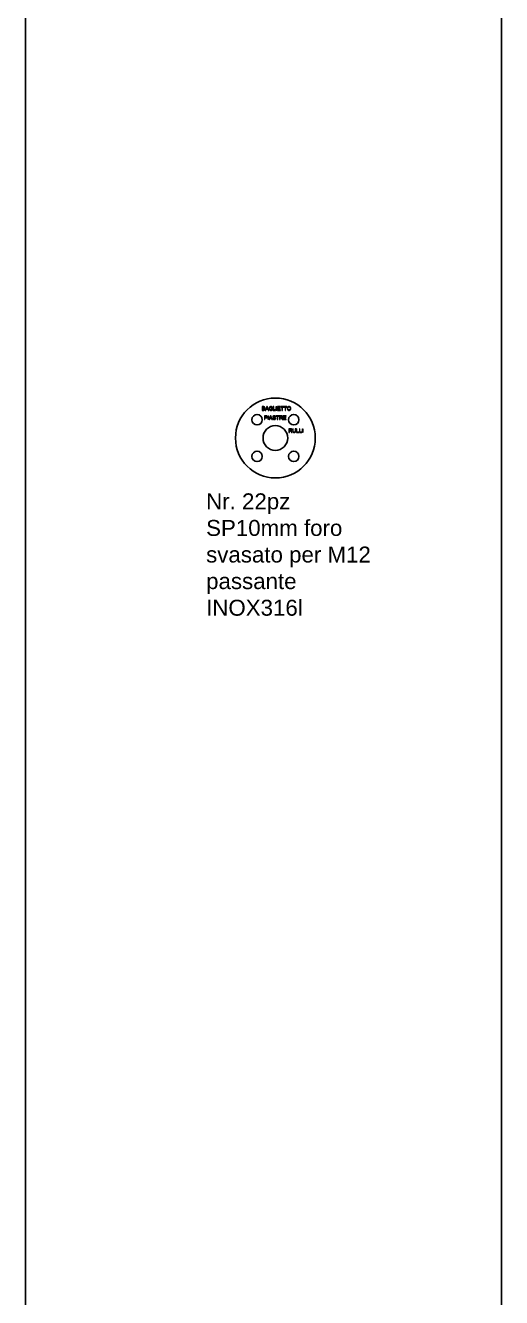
# Model space of a CAD drawing. Header units: millimetres. Extents: x 977 to 12288, y -94 to 5752.
# Drawn here: x 977 to 1574, y 2564 to 4158 of the extents above; entities that cross this region are included whole.
import ezdxf

# ---------------------------------------------------------------- set-up
doc = ezdxf.new("R2010")
doc.units = ezdxf.units.MM
doc.layers.add('PIANOALTO', color=7, linetype='Continuous')
doc.styles.get("Standard").update_dxf_attribs({"font": 'arial.ttf'})

msp = doc.modelspace()

# ---------------------------------------------------------------- linework, layer by layer
for points in [[(976.91197587, 5743.89855079), (976.91197587, -0.02045625)], [(1573.82934996, 5752.42115078), (1573.82934996, 8.50214375)]]:
    msp.add_lwpolyline(points)
at = {"color": 4, "lineweight": 0}
for points in [[(1275.46461388, 3680.36140853), (1273.70885471, 3680.36140853), (1273.70885471, 3675.67938407), (1275.49229476, 3675.67938407), (1275.64651685, 3675.68333849), (1275.97077868, 3675.70706496), (1276.24758756, 3675.76242674), (1276.50066996, 3675.8454694), (1276.76166119, 3675.99178266), (1276.92774652, 3676.15391358), (1274.32969748, 3676.23300183), (1274.32969748, 3677.84244773), (1275.4092521, 3677.84244773), (1276.90402004, 3677.87012862), (1276.66280088, 3678.04807719), (1276.36226552, 3678.17066398), (1276.39785524, 3678.19043604), (1276.66280088, 3678.37233902), (1274.32969748, 3678.39606549), (1274.32969748, 3679.80779077), (1275.26293884, 3679.80779077), (1276.80120532, 3679.83151724), (1276.59162145, 3680.05691876), (1276.32667581, 3680.21904967), (1276.12104636, 3680.2902291), (1275.82051101, 3680.34163646)], [(1276.80120532, 3679.83151724), (1275.26293884, 3679.80779077), (1275.38157121, 3679.80779077), (1275.73746834, 3679.78801871), (1275.97473309, 3679.74452017), (1276.069639, 3679.70497604), (1276.29504051, 3679.503301), (1276.34644787, 3679.39653186), (1276.40576406, 3679.0920421), (1276.39785524, 3678.95759207), (1276.28713169, 3678.68078319), (1276.20804343, 3678.59774053), (1275.93123456, 3678.44747285), (1275.70978745, 3678.41188314), (1275.33807267, 3678.39606549), (1274.32969748, 3678.39606549), (1276.66280088, 3678.37233902), (1276.85261268, 3678.59774053), (1276.97124506, 3678.85873176), (1277.01474359, 3679.16322152), (1277.01474359, 3679.19485683), (1276.96333623, 3679.49539218), (1276.83284062, 3679.78406429)], [(1276.90402004, 3677.87012862), (1275.4092521, 3677.84244773), (1275.49229476, 3677.84244773), (1275.83632866, 3677.81872126), (1276.09731988, 3677.7673139), (1276.24363315, 3677.70008888), (1276.46508025, 3677.49445943), (1276.5441685, 3677.34814617), (1276.59953028, 3677.03970199), (1276.59557586, 3676.93688726), (1276.50857879, 3676.64426073), (1276.48485231, 3676.60471661), (1276.27131404, 3676.38326951), (1276.21595226, 3676.35163421), (1275.91541691, 3676.2567283), (1275.84028307, 3676.24486507), (1275.49229476, 3676.23300183), (1274.32969748, 3676.23300183), (1276.92774652, 3676.15391358), (1277.10569508, 3676.42676804), (1277.10569508, 3676.43467687), (1277.20850981, 3676.72334898), (1277.24014511, 3677.03970199), (1277.23223628, 3677.18206084), (1277.16105686, 3677.48259619), (1277.01474359, 3677.74754183)], [(1278.3711071, 3668.9094298), (1276.60348469, 3668.9094298), (1276.60348469, 3664.23135976), (1277.22432746, 3664.23135976), (1277.22432746, 3666.13343219), (1278.42251446, 3666.13343219), (1278.73886746, 3666.14529543), (1279.08290135, 3666.19274838), (1279.37157347, 3666.27579104), (1279.61279264, 3666.39442342), (1279.79469561, 3666.54864551), (1277.22432746, 3666.68309554), (1277.22432746, 3668.35581204), (1278.41856005, 3668.35581204), (1279.87773828, 3668.44280912), (1279.66024559, 3668.64843857), (1279.39925436, 3668.7828886), (1279.07894694, 3668.86593126), (1279.01963075, 3668.87384008), (1278.73886746, 3668.90152097)], [(1279.87773828, 3668.44280912), (1278.41856005, 3668.35581204), (1278.7507307, 3668.34790322), (1278.99590428, 3668.31626792), (1279.1619896, 3668.2490429), (1279.39134553, 3668.04341345), (1279.48625143, 3667.84964724), (1279.5376588, 3667.53724864), (1279.53370438, 3667.43838833), (1279.45857055, 3667.13785298), (1279.28457639, 3666.90849705), (1279.09081018, 3666.78986467), (1278.80213806, 3666.71077642), (1278.4343777, 3666.68309554), (1277.22432746, 3666.68309554), (1279.79469561, 3666.54864551), (1279.90937358, 3666.68704995), (1280.05568684, 3666.94804118), (1280.14663833, 3667.23671329), (1280.17431922, 3667.55702071), (1280.17431922, 3667.59261042), (1280.13477509, 3667.90500901), (1280.03591478, 3668.19368113)], [(1280.0438236, 3680.36140853), (1279.37552788, 3680.36140853), (1277.58022459, 3675.67938407), (1278.23665707, 3675.67938407), (1278.7507307, 3677.09901818), (1280.70816491, 3677.09901818), (1278.92867926, 3677.60122857), (1279.4427529, 3678.97736414), (1279.54161321, 3679.26208184), (1279.62465587, 3679.5665716), (1279.6958353, 3679.87106137)], [(1280.0438236, 3680.36140853), (1279.6958353, 3679.87106137), (1279.71165295, 3679.80779077), (1279.79469561, 3679.54679954), (1279.90146475, 3679.24230978), (1280.02800595, 3678.89827588), (1280.5143987, 3677.60122857), (1278.92867926, 3677.60122857), (1280.70816491, 3677.09901818), (1281.25387384, 3675.67938407), (1281.95775927, 3675.67938407)], [(1281.06801645, 3664.23135976), (1281.06801645, 3668.9094298), (1281.68885922, 3668.9094298), (1281.68885922, 3664.23135976), (1281.06801645, 3664.23135976)], [(1284.72980247, 3668.9094298), (1284.06150675, 3668.9094298), (1282.26620345, 3664.23135976), (1282.92263593, 3664.23135976), (1283.43670957, 3665.64703945), (1285.39414377, 3665.64703945), (1283.61465813, 3666.15320425), (1284.12873176, 3667.52538541), (1284.22759207, 3667.81010311), (1284.31063474, 3668.11459288), (1284.38181416, 3668.41908264)], [(1284.63885098, 3680.44049678), (1284.60326127, 3680.44049678), (1284.27504502, 3680.42072471), (1283.96264643, 3680.36536294), (1283.67397432, 3680.27836586), (1283.40507426, 3680.15577907), (1283.15990069, 3679.99760257), (1282.93449917, 3679.79592753), (1282.74468737, 3679.55470837), (1282.58255646, 3679.27394508), (1282.55487557, 3679.21067448), (1282.4401976, 3678.92595677), (1282.36110935, 3678.62542142), (1282.3136564, 3678.31697724), (1282.29783875, 3678.00062424), (1282.29783875, 3677.95317129), (1282.31761082, 3677.62890946), (1282.37297259, 3677.32046528), (1282.45996967, 3677.02783875), (1282.58255646, 3676.75102987), (1282.73677854, 3676.49794747), (1282.93449917, 3676.26463713), (1283.16780951, 3676.06296209), (1283.43670957, 3675.89687676), (1283.4802081, 3675.8771047), (1283.75701698, 3675.75451791), (1284.05359792, 3675.67147525), (1284.3620421, 3675.62006789), (1284.68630393, 3675.60029582), (1284.76539218, 3675.60425023), (1285.07383636, 3675.62797671), (1285.38228054, 3675.69124731), (1285.68281589, 3675.78615321), (1285.8133115, 3675.84151499), (1286.09012038, 3675.97596501), (1286.35902044, 3676.13809593), (1284.65071422, 3676.1618224), (1284.36995093, 3676.18159447), (1284.06546116, 3676.24881948), (1283.77678904, 3676.36349744), (1283.53952429, 3676.51376512), (1283.3220316, 3676.7273034), (1283.15199186, 3676.98829463), (1283.09663009, 3677.106927), (1283.0056786, 3677.37978147), (1282.95427123, 3677.69218006), (1282.93449917, 3678.03621395), (1282.93449917, 3678.06389484), (1282.95427123, 3678.38420225), (1283.01754184, 3678.68869202), (1283.11244774, 3678.97736414), (1283.21921688, 3679.19090241), (1283.40902868, 3679.4400304), (1283.62256695, 3679.6298422), (1283.90728466, 3679.78406429), (1284.0140538, 3679.82360842), (1284.30668032, 3679.89083343), (1284.64280539, 3679.9106055), (1286.08616597, 3679.9422408), (1285.84890122, 3680.12809819), (1285.55627469, 3680.27836586), (1285.27155699, 3680.36931735), (1284.96706722, 3680.42467913)], [(1284.72980247, 3668.9094298), (1284.38181416, 3668.41908264), (1284.39763181, 3668.35581204), (1284.48067448, 3668.09482081), (1284.58744362, 3667.79033105), (1284.71398482, 3667.44629716), (1285.20037756, 3666.15320425), (1283.61465813, 3666.15320425), (1285.39414377, 3665.64703945), (1285.93589829, 3664.23135976), (1286.64373814, 3664.23135976)], [(1286.08616597, 3679.9422408), (1284.64280539, 3679.9106055), (1284.6783951, 3679.9106055), (1284.99474811, 3679.8789702), (1285.28737464, 3679.78801871), (1285.51673056, 3679.66543192), (1285.73422325, 3679.45980247), (1285.8765821, 3679.2185833), (1285.99521448, 3678.89827588), (1286.55278665, 3679.05249797), (1286.48160722, 3679.28976273), (1286.35506602, 3679.57843484), (1286.19688952, 3679.81965401)], [(1286.62396608, 3678.06784925), (1284.64280539, 3678.06784925), (1284.64280539, 3677.51818591), (1286.01498654, 3677.51818591), (1286.01498654, 3676.64426073), (1285.99126007, 3676.62448867), (1285.75399532, 3676.46631217), (1285.43764231, 3676.31604449), (1285.26364816, 3676.25277389), (1284.95915839, 3676.18554888), (1284.65071422, 3676.1618224), (1286.35902044, 3676.13809593), (1286.62396608, 3676.33186214)], [(1288.75144002, 3668.98851805), (1288.48649438, 3668.97665481), (1288.17805021, 3668.92524745), (1287.8933325, 3668.83034155), (1287.75888248, 3668.76707095), (1287.50184566, 3668.58912238), (1287.30807945, 3668.36372087), (1287.2606265, 3668.29254144), (1287.14594853, 3668.00386933), (1287.10640441, 3667.69937956), (1287.14594853, 3667.39884421), (1287.27248973, 3667.11808092), (1287.29621621, 3667.0824912), (1287.49393684, 3666.86499851), (1287.77074571, 3666.68309554), (1287.77470013, 3666.67914112), (1287.9882384, 3666.58818963), (1288.28877376, 3666.48932932), (1288.67235177, 3666.39046901), (1288.98870478, 3666.31138076), (1289.30901219, 3666.22438368), (1289.50673282, 3666.16111308), (1289.70840786, 3666.06620718), (1289.92590055, 3665.88825861), (1289.98126233, 3665.79730713), (1290.05244175, 3665.50072618), (1290.04453293, 3665.38209381), (1289.92194614, 3665.10133052), (1289.79935935, 3664.9708349), (1289.51859606, 3664.8126584), (1289.50673282, 3664.80870399), (1289.22201512, 3664.72961574), (1288.89379888, 3664.70588926), (1287.34762357, 3664.6861172), (1287.58093391, 3664.48839657), (1287.85774279, 3664.33417448), (1287.98032958, 3664.28672153), (1288.25713846, 3664.2115877), (1288.57349146, 3664.16413474), (1288.92147976, 3664.14831709), (1289.23783277, 3664.16808916), (1289.54232253, 3664.23135976), (1289.82308582, 3664.33417448), (1290.00103439, 3664.42908039), (1290.24620797, 3664.61493777), (1290.43601977, 3664.84824811), (1290.50324478, 3664.95897167), (1290.61396833, 3665.24764378), (1290.64955805, 3665.55213355), (1290.64955805, 3665.63913062), (1290.59024186, 3665.9475748), (1290.45579183, 3666.22042927), (1290.36879476, 3666.33115282), (1290.14734765, 3666.52887345), (1289.85472112, 3666.69495877), (1289.77563287, 3666.72659407), (1289.53836812, 3666.80963674), (1289.2180607, 3666.89663381), (1288.81866504, 3666.99549413), (1288.72771355, 3667.01526619), (1288.33227229, 3667.12203533), (1288.051509, 3667.22485005), (1287.88542368, 3667.32766478), (1287.77865454, 3667.45025157), (1287.7035207, 3667.7428781), (1287.76283689, 3667.99991491), (1287.96055752, 3668.24113408), (1288.12664284, 3668.33603998), (1288.41136055, 3668.41908264), (1288.77912091, 3668.44280912), (1290.17898295, 3668.46653559), (1289.95358144, 3668.66821063), (1289.67281815, 3668.82243272), (1289.66886373, 3668.82243272), (1289.39205486, 3668.91733862), (1289.08361068, 3668.9727004)], [(1288.13059726, 3680.36140853), (1287.50975449, 3680.36140853), (1287.50975449, 3675.67938407), (1290.43206536, 3675.67938407), (1290.43206536, 3676.23300183), (1288.13059726, 3676.23300183)], [(1290.17898295, 3668.46653559), (1288.77912091, 3668.44280912), (1289.06383862, 3668.42699147), (1289.36437397, 3668.35185763), (1289.5937299, 3668.2174076), (1289.69259021, 3668.1225017), (1289.84285789, 3667.8694193), (1289.91799173, 3667.54515747), (1290.51115361, 3667.59261042), (1290.49533596, 3667.75474133), (1290.42020212, 3668.05527669), (1290.28179768, 3668.32813115)], [(1294.85309858, 3668.9094298), (1291.14385961, 3668.9094298), (1291.14385961, 3668.35581204), (1292.68608051, 3668.35581204), (1292.68608051, 3664.23135976), (1293.30692328, 3664.23135976), (1293.30692328, 3668.35581204), (1294.85309858, 3668.35581204)], [(1291.27435523, 3675.67938407), (1291.27435523, 3680.36140853), (1291.895198, 3680.36140853), (1291.895198, 3675.67938407), (1291.27435523, 3675.67938407)], [(1296.37950182, 3680.36140853), (1292.9984791, 3680.36140853), (1292.9984791, 3675.67938407), (1296.49022537, 3675.67938407), (1296.49022537, 3676.23300183), (1293.61536745, 3676.23300183), (1293.61536745, 3677.82663008), (1296.20550767, 3677.82663008), (1296.20550767, 3678.37629343), (1293.61536745, 3678.37629343), (1293.61536745, 3679.80779077), (1296.37950182, 3679.80779077)], [(1297.56978, 3668.9094298), (1295.49766782, 3668.9094298), (1295.49766782, 3664.23135976), (1296.11851059, 3664.23135976), (1296.11851059, 3666.30742634), (1296.83425926, 3666.30742634), (1297.9177683, 3666.35883371), (1298.12735217, 3666.39442342), (1298.44370517, 3666.48932932), (1298.70865081, 3666.62377935), (1298.91428026, 3666.79381909), (1296.11851059, 3666.84522645), (1296.11851059, 3668.39140175), (1297.59746089, 3668.39140175), (1298.99732293, 3668.4072194), (1298.78378465, 3668.63657533), (1298.52279342, 3668.78684301), (1298.50697577, 3668.79079742), (1298.25784778, 3668.85802243), (1297.94544919, 3668.89756656)], [(1298.99732293, 3668.4072194), (1297.59746089, 3668.39140175), (1297.82681681, 3668.37953852), (1298.13526099, 3668.3123135), (1298.36066251, 3668.17786348), (1298.36066251, 3668.17786348), (1298.53861107, 3667.9326899), (1298.59792726, 3667.63215455), (1298.59001843, 3667.50165893), (1298.47534047, 3667.21298682), (1298.37648016, 3667.09435444), (1298.11153452, 3666.93222353), (1298.0759448, 3666.92036029), (1297.80309034, 3666.86499851), (1297.44719321, 3666.84522645), (1296.11851059, 3666.84522645), (1298.91428026, 3666.79381909), (1299.09222883, 3667.03899266), (1299.20295238, 3667.31975595), (1299.23854209, 3667.63215455), (1299.23063327, 3667.75474133), (1299.17131708, 3668.0592311), (1299.04082146, 3668.33999439)], [(1300.70167473, 3680.36140853), (1296.99243577, 3680.36140853), (1296.99243577, 3679.80779077), (1298.53465666, 3679.80779077), (1298.53465666, 3675.67938407), (1299.15154502, 3675.67938407), (1299.15154502, 3679.80779077), (1300.70167473, 3679.80779077)], [(1303.60421354, 3668.9094298), (1300.2192364, 3668.9094298), (1300.2192364, 3664.23135976), (1303.71098268, 3664.23135976), (1303.71098268, 3664.7810231), (1300.84007917, 3664.7810231), (1300.84007917, 3666.37465136), (1303.42626498, 3666.37465136), (1303.42626498, 3666.9243147), (1300.84007917, 3666.9243147), (1300.84007917, 3668.35581204), (1303.60421354, 3668.35581204)], [(1304.69167699, 3680.36140853), (1300.98639244, 3680.36140853), (1300.98639244, 3679.80779077), (1302.52465892, 3679.80779077), (1302.52465892, 3675.67938407), (1303.14550169, 3675.67938407), (1303.14550169, 3679.80779077), (1304.69167699, 3679.80779077)], [(1307.38067752, 3680.44445119), (1307.09595982, 3680.42863354), (1306.78751564, 3680.37722618), (1306.49884352, 3680.28627469), (1306.23389788, 3680.15973349), (1305.9887243, 3679.99364816), (1305.76332279, 3679.78801871), (1305.68423454, 3679.69706722), (1305.51814921, 3679.46771129), (1305.37974477, 3679.21462889), (1305.27693005, 3678.93782001), (1305.1978418, 3678.63728466), (1305.15434326, 3678.30906842), (1305.13852561, 3677.96108011), (1305.15434326, 3677.68822565), (1305.20179621, 3677.37978147), (1305.28483887, 3677.08320053), (1305.40742566, 3676.790574), (1305.53396686, 3676.56121807), (1305.71982425, 3676.31604449), (1305.94127135, 3676.10250622), (1307.3727687, 3676.1301871), (1307.31740692, 3676.1301871), (1307.00500833, 3676.16973123), (1306.72029063, 3676.26463713), (1306.46325381, 3676.41490481), (1306.23389788, 3676.62053426), (1306.11131109, 3676.77080194), (1305.96499783, 3677.01597551), (1305.8621831, 3677.29278439), (1305.7989125, 3677.60518298), (1305.77914044, 3677.94921687), (1305.77914044, 3678.06784925), (1305.80682133, 3678.4316552), (1305.86613752, 3678.75591703), (1305.96104342, 3679.03272591), (1306.09153903, 3679.26999066), (1306.25366995, 3679.45980247), (1306.26553318, 3679.47562012), (1306.51070676, 3679.66543192), (1306.77960681, 3679.80383636), (1307.06827893, 3679.88292461), (1307.38067752, 3679.9106055), (1308.80031162, 3679.95805845), (1308.54722922, 3680.13600701), (1308.29414682, 3680.26254821), (1308.0054747, 3680.36536294), (1307.70098494, 3680.42467913)], [(1308.80031162, 3679.95805845), (1307.38067752, 3679.9106055), (1307.64562316, 3679.89083343), (1307.9422041, 3679.81569959), (1308.21901298, 3679.67729516), (1308.42068802, 3679.52307307), (1308.62236306, 3679.29371714), (1308.78449397, 3679.01690826), (1308.81217486, 3678.94572883), (1308.90312635, 3678.66101113), (1308.95848813, 3678.35256695), (1308.97430578, 3678.01644189), (1308.95848813, 3677.70799771), (1308.90708076, 3677.38373588), (1308.82008369, 3677.09506376), (1308.68958807, 3676.84198136), (1308.52350275, 3676.62448867), (1308.47604979, 3676.57308131), (1308.24273945, 3676.37931509), (1307.98174823, 3676.24091065), (1307.6891217, 3676.15786799), (1307.3727687, 3676.1301871), (1305.94127135, 3676.10250622), (1306.19435376, 3675.92060324), (1306.4592994, 3675.7821988), (1306.74797151, 3675.68333849), (1307.05246128, 3675.62006789), (1307.37672311, 3675.60029582), (1307.62980551, 3675.61611347), (1307.93429528, 3675.66752084), (1308.23087622, 3675.75847232), (1308.51163951, 3675.89292235), (1308.73308661, 3676.03132679), (1308.96244254, 3676.23300183), (1309.16016316, 3676.46631217), (1309.32624849, 3676.73916664), (1309.35392938, 3676.79848282), (1309.46860734, 3677.07924611), (1309.54769559, 3677.37582705), (1309.59514854, 3677.68427123), (1309.6109662, 3678.01644189), (1309.6109662, 3678.06784925), (1309.59119413, 3678.39211108), (1309.53978677, 3678.70450967), (1309.45674411, 3678.9971362), (1309.34206614, 3679.27394508), (1309.21157053, 3679.49934659), (1309.02175873, 3679.74452017)], [(1287.50975449, 3665.78544389), (1286.92845584, 3665.73403652), (1286.95613673, 3665.46118206), (1287.04313381, 3665.16460112), (1287.18549266, 3664.89570107), (1287.34762357, 3664.6861172), (1288.89379888, 3664.70588926), (1288.7751665, 3664.70984368), (1288.4588135, 3664.75334221), (1288.17409579, 3664.8442937), (1287.90519574, 3664.99851579), (1287.70747511, 3665.20809966), (1287.58093391, 3665.46118206)], [(1297.9177683, 3666.35883371), (1296.83425926, 3666.30742634), (1296.8777578, 3666.30742634), (1297.17829316, 3666.28765428), (1297.46301086, 3666.16111308), (1297.54605352, 3666.09784248), (1297.77540945, 3665.84871449), (1297.85054329, 3665.75380859), (1298.02058303, 3665.50863501), (1298.22225807, 3665.20414524), (1298.84310084, 3664.23135976), (1299.62212011, 3664.23135976), (1298.80751112, 3665.5046806), (1298.69678757, 3665.6628571), (1298.49906695, 3665.91198509), (1298.29343749, 3666.12552337), (1298.21039483, 3666.19274838)], [(1309.39347351, 3652.62515894), (1307.31740692, 3652.62515894), (1307.31740692, 3647.9470889), (1307.93824969, 3647.9470889), (1307.93824969, 3650.02315549), (1308.65399836, 3650.02315549), (1309.74146181, 3650.07456285), (1309.95104567, 3650.11015256), (1310.26739868, 3650.20505846), (1310.52838991, 3650.33950849), (1310.73797377, 3650.50954823), (1307.93824969, 3650.56095559), (1307.93824969, 3652.1071309), (1309.41719998, 3652.1071309), (1310.81706202, 3652.12294855), (1310.60747816, 3652.35230448), (1310.34253252, 3652.50257215), (1310.32671487, 3652.50652656), (1310.07758688, 3652.57375158), (1309.7691427, 3652.6132957)], [(1310.81706202, 3652.12294855), (1309.41719998, 3652.1071309), (1309.65051032, 3652.09526766), (1309.95500009, 3652.02804265), (1310.1804016, 3651.89359262), (1310.18435601, 3651.89359262), (1310.36230458, 3651.64841904), (1310.42162077, 3651.34788369), (1310.40975753, 3651.21738808), (1310.29507957, 3650.93267037), (1310.20017366, 3650.81008358), (1309.93127361, 3650.65190708), (1309.89963831, 3650.64004384), (1309.62282943, 3650.58072766), (1309.2669323, 3650.56095559), (1307.93824969, 3650.56095559), (1310.73797377, 3650.50954823), (1310.91592233, 3650.75472181), (1311.02269147, 3651.0354851), (1311.05828119, 3651.34788369), (1311.05432677, 3651.47047048), (1310.99105617, 3651.77496024), (1310.86451497, 3652.05572353)], [(1312.65586385, 3652.62515894), (1312.0389755, 3652.62515894), (1312.0389755, 3649.92034076), (1312.04688432, 3649.61980541), (1312.07851962, 3649.28763475), (1312.1338814, 3648.99500823), (1312.21692406, 3648.74983465), (1312.3553285, 3648.49675224), (1312.55700354, 3648.27135073), (1312.81404036, 3648.09340217), (1312.95244479, 3648.02617715), (1313.22529926, 3647.93918008), (1313.53769785, 3647.8838183), (1313.88964057, 3647.86800065), (1314.12690532, 3647.87590948), (1314.45116715, 3647.91940801), (1314.73588485, 3648.00640509), (1314.98501284, 3648.12899188), (1315.21832318, 3648.30694044), (1313.83427879, 3648.42557282), (1313.75123613, 3648.42557282), (1313.43092871, 3648.47302577), (1313.16202866, 3648.57979491), (1312.92871832, 3648.7656523), (1312.77054182, 3649.02664353), (1312.71122563, 3649.23622739), (1312.6716815, 3649.54467157), (1312.65586385, 3649.92429517)], [(1315.71657916, 3652.62515894), (1315.09969081, 3652.62515894), (1315.09969081, 3649.92429517), (1315.09969081, 3649.9005687), (1315.07991874, 3649.50512744), (1315.02455697, 3649.1769112), (1314.93360548, 3648.91987439), (1314.80706428, 3648.734017), (1314.72797603, 3648.66283757), (1314.4986201, 3648.53234196), (1314.19808475, 3648.44929929), (1313.83427879, 3648.42557282), (1315.21832318, 3648.30694044), (1315.41604381, 3648.53629637), (1315.55840266, 3648.80124201), (1315.60981002, 3648.9554641), (1315.66912621, 3649.23227298), (1315.70471593, 3649.55653481), (1315.71657916, 3649.92034076)], [(1317.34184272, 3652.62515894), (1316.72099995, 3652.62515894), (1316.72099995, 3647.9470889), (1319.64331082, 3647.9470889), (1319.64331082, 3648.49675224), (1317.34184272, 3648.49675224)], [(1320.97594785, 3652.62515894), (1320.35510508, 3652.62515894), (1320.35510508, 3647.9470889), (1323.27741595, 3647.9470889), (1323.27741595, 3648.49675224), (1320.97594785, 3648.49675224)], [(1324.12366023, 3647.9470889), (1324.12366023, 3652.62515894), (1324.74054859, 3652.62515894), (1324.74054859, 3647.9470889), (1324.12366023, 3647.9470889)], [(1309.74146181, 3650.07456285), (1308.65399836, 3650.02315549), (1308.6974969, 3650.02315549), (1309.00198666, 3650.00338342), (1309.28274995, 3649.87684222), (1309.36974703, 3649.81357162), (1309.59514854, 3649.56444363), (1309.67028238, 3649.46953773), (1309.84032212, 3649.22436415), (1310.04199716, 3648.91987439), (1310.66283993, 3647.9470889), (1311.4418592, 3647.9470889), (1310.62725022, 3649.22040974), (1310.51652667, 3649.37858624), (1310.31880604, 3649.63166864), (1310.11317659, 3649.84125251), (1310.03013392, 3649.90847752)]]:
    msp.add_lwpolyline(points, close=True, dxfattribs=at)
at = {"color": 0}
msp.add_circle((1290.25836102, 3641.00902474), 15.5, dxfattribs=at)
at = {"layer": 'PIANOALTO', "color": 0}
for centre, radius in [((1290.25836102, 3641.00902474), 50), ((1267.27739063, 3663.98999513), 6.5), ((1313.23933141, 3663.98999513), 6.5), ((1267.27739063, 3618.02805435), 6.5), ((1313.23933141, 3618.02805435), 6.5)]:
    msp.add_circle(centre, radius, dxfattribs=at)

# ---------------------------------------------------------------- texts
at = {"layer": 'PIANOALTO', "insert": (1203.42827319, 3571.6452993), "char_height": 20, "attachment_point": 1}
msp.add_mtext_dynamic_manual_height_columns('Nr. 22pz\\PSP10mm foro svasato per M12 passante\\PINOX316l', width=227.2801297119, gutter_width=1, heights=[0], dxfattribs=at)

doc.saveas('drawing.dxf')
